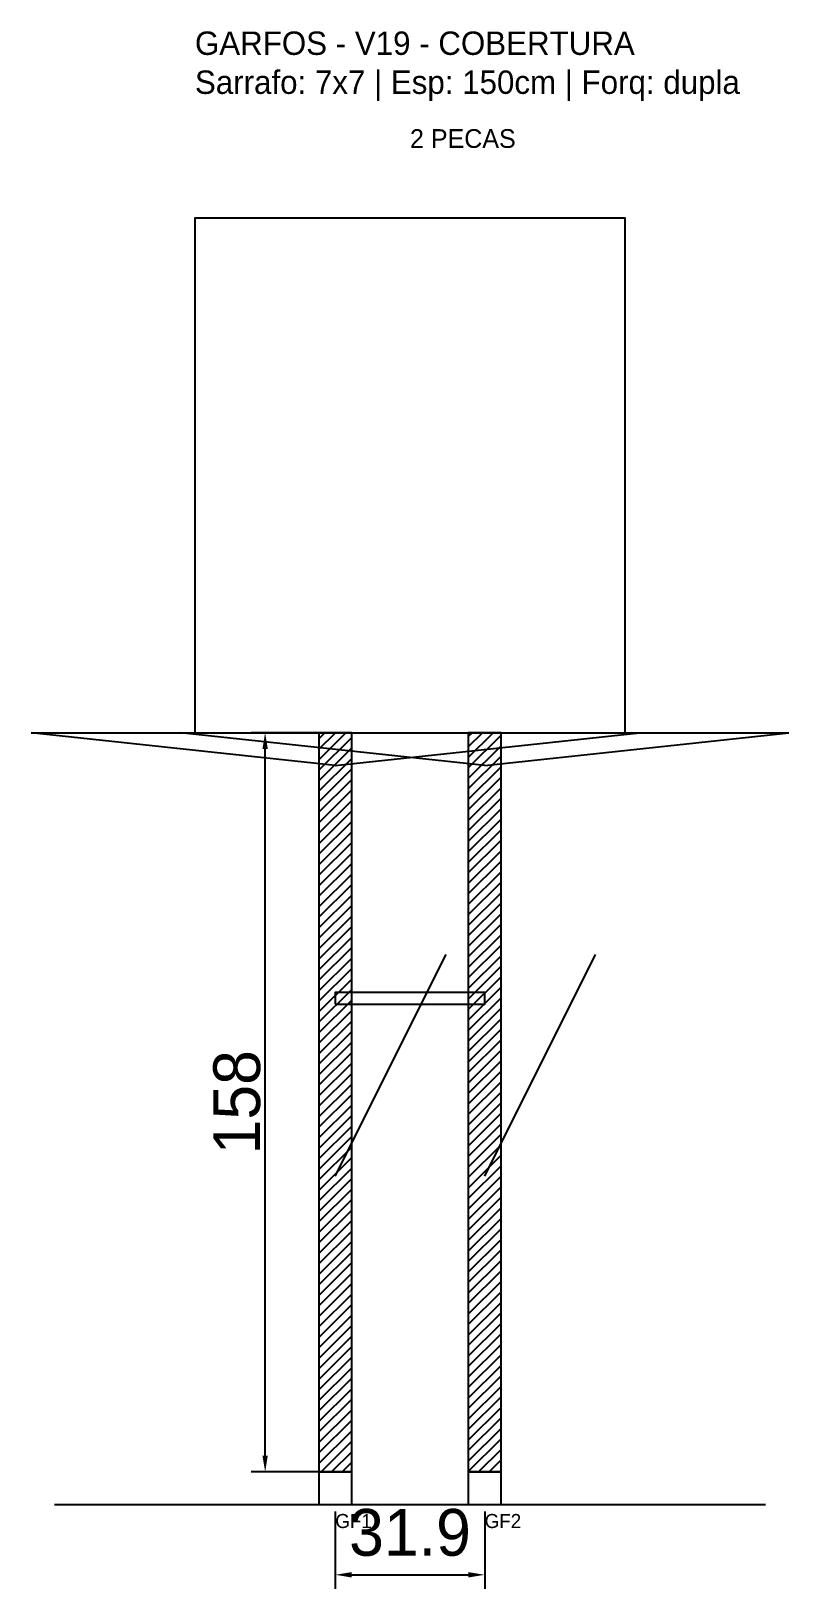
# Model space of a CAD drawing. Header units: metres. Extents: x -35 to 127, y -25 to 308.
import ezdxf

# ---------------------------------------------------------------- set-up
doc = ezdxf.new("R2010")
doc.units = ezdxf.units.M
for name, color, linetype in [('BARRA_ANCORAGEM', 1, 'Continuous'), ('COTA', 241, 'Continuous'), ('GARFOS OK', 3, 'Continuous'), ('NOME DA VIGA', 6, 'Continuous'), ('SARR_7x7', 40, 'Continuous'), ('TIRAS REESCORAMENTO', 252, 'Continuous'), ('VIGAS', 3, 'Continuous')]:
    doc.layers.add(name, color=color, linetype=linetype)
doc.dimstyles.new('EZ DXF', dxfattribs={"dimtxt": 10, "dimasz": 3.5, "dimexe": 3, "dimexo": 1.5, "dimgap": 1, "dimtad": 1, "dimdec": 1, "dimdsep": 46, "dimcen": 2.5, "dimazin": 3, "dimtfac": 1, "dimtmove": 0, "dimatfit": 3})

msp = doc.modelspace()

# ---------------------------------------------------------------- hatches: boundary and pattern name
at = {"layer": 'COTA'}
h = msp.add_hatch(dxfattribs=at)
h.set_pattern_fill('ANSI31', scale=0.5)
h.paths.add_polyline_path([(26.5, 0), (33.5, 0), (33.5, 158), (26.5, 158)])
h = msp.add_hatch(dxfattribs=at)
h.set_pattern_fill('ANSI31', scale=0.5)
h.paths.add_polyline_path([(58.42, 0), (65.42, 0), (65.42, 158), (58.42, 158)])

# ---------------------------------------------------------------- linework, layer by layer
at = {"layer": 'BARRA_ANCORAGEM'}
for p, q in [((30, 63.2), (53.7, 110.6)), ((61.92, 63.2), (85.62, 110.6))]:
    msp.add_line(p, q, dxfattribs=at)
at = {"layer": 'GARFOS OK'}
for p, q in [((30, 151), (-35, 158)), ((-35, 158), (95, 158)), ((61.92, 151), (-3.08, 158)), ((-3.08, 158), (126.92, 158)), ((30, 151), (95, 158)), ((61.92, 151), (126.92, 158))]:
    msp.add_line(p, q, dxfattribs=at)
at = {"layer": 'GARFOS OK', "linetype": 'CONTINUOUS'}
msp.add_line((-30, -7), (121.92, -7), dxfattribs=at)
at = {"layer": 'GARFOS OK'}
for points in [[(26.5, 0), (33.5, 0), (33.5, 158), (26.5, 158), (26.5, 0)], [(58.42, 0), (65.42, 0), (65.42, 158), (58.42, 158), (58.42, 0)]]:
    msp.add_lwpolyline(points, dxfattribs=at)
at = {"layer": 'SARR_7x7'}
for points in [[(26.5, -7), (33.5, -7), (33.5, 0), (26.5, 0), (26.5, -7)], [(58.42, -7), (65.42, -7), (65.42, 0), (58.42, 0), (58.42, -7)]]:
    msp.add_lwpolyline(points, dxfattribs=at)
at = {"layer": 'TIRAS REESCORAMENTO'}
msp.add_lwpolyline([(30, 100), (61.92, 100), (61.92, 102.5), (30, 102.5), (30, 100)], dxfattribs=at)
at = {"layer": 'VIGAS'}
msp.add_lwpolyline([(0, 158), (91.92, 158), (91.92, 268), (0, 268), (0, 158)], dxfattribs=at)

# ---------------------------------------------------------------- texts
at = {"layer": 'NOME DA VIGA'}
for s, height, p in [('2 PECAS', 4, (45.96, 283)), ('GF1', 3, (30, -12)), ('GF2', 3, (61.92, -12))]:
    msp.add_text(s, height=height, dxfattribs=at).set_placement(p)
at = {"layer": 'NOME DA VIGA', "insert": (0, 293), "char_height": 5, "attachment_point": 7}
msp.add_mtext('GARFOS - V19 - COBERTURA\\PSarrafo: 7x7 | Esp: 150cm | Forq: dupla', dxfattribs=at)

# ---------------------------------------------------------------- dimensions: what is measured, and where the dimension line sits
at = {"layer": 'COTA'}
msp.add_linear_dim(base=(15, 0), p1=(30, 0), p2=(30, 158), angle=90, dimstyle='EZ DXF', dxfattribs=at).render()
msp.add_linear_dim(base=(30, -22), p1=(30, -7), p2=(61.92, -7), dimstyle='EZ DXF', dxfattribs=at).render()

doc.saveas('drawing.dxf')
